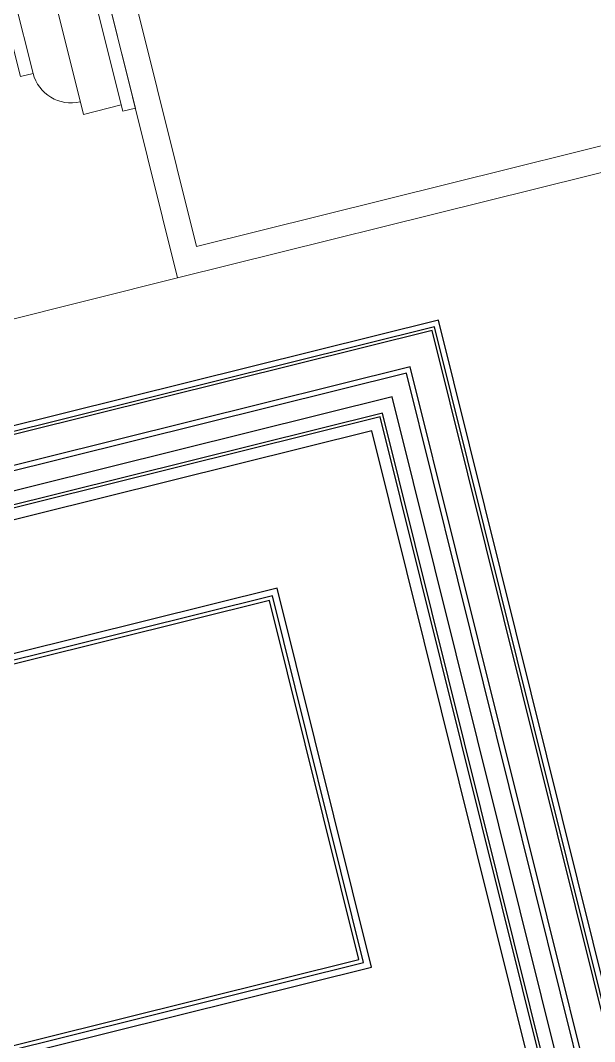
# Model space of a CAD drawing. Header units: inches. Extents: x 122939 to 389145, y 29603 to 529479.
# Drawn here: x 332383 to 332825, y 494718 to 495506 of the extents above; entities that cross this region are included whole.
import ezdxf

# ---------------------------------------------------------------- set-up
doc = ezdxf.new("R2010")
doc.units = ezdxf.units.IN
doc.header["$MEASUREMENT"] = 0
doc.layers.add('DIM', color=252, linetype='Continuous', lineweight=35)
doc.layers.add('Ext.Walls', color=31, linetype='Continuous')
doc.layers.add('gypsum', color=31, linetype='Continuous')

# ---------------------------------------------------------------- blocks, each defined once
blk = doc.blocks.new('deco column')
at = {"layer": 'Ext.Walls', "lineweight": 0}
for p, q in [((7564.08, -5287.73, -0.01), (7265.06, -5287.73, -0.01)), ((7564.08, -5287.73, -0.01), (7564.08, -5297.73, -0.01)), ((7564.08, -5297.73, -0.01), (7265.06, -5297.73, -0.01)), ((7559.08, -5297.73, -0.01), (7559.08, -5327.75, -0.01)), ((7559.08, -5327.75, -0.01), (7270.06, -5327.75, -0.01)), ((7519.05, -5357.77, -0.01), (7310.09, -5357.77, -0.01)), ((7519.05, -5357.77, -0.01), (7519.05, -5367.77, -0.01)), ((7519.05, -5367.77, -0.01), (7310.09, -5367.77, -0.01))]:
    blk.add_line(p, q, dxfattribs=at)
blk.add_arc((7519.05, -5327.75, -0.01), 30.02, 270, 360, dxfattribs=at)

msp = doc.modelspace()

# ---------------------------------------------------------------- linework, layer by layer
at = {"layer": 'gypsum', "lineweight": 0, "ltscale": 5}
msp.add_line((332503.983, 495307.033, -0.002), (330193.432, 494731.329, -0.006), dxfattribs=at)
at = {"layer": 'gypsum', "lineweight": 0, "ltscale": 5, "elevation": -0.002}
for points in [[(333058.271, 495444.939), (332503.983, 495307.033), (332387.949, 495773.412), (333067.262, 495942.424)], [(333053.443, 495464.347), (332518.563, 495331.27), (332412.186, 495758.832), (333072.091, 495923.015)]]:
    msp.add_lwpolyline(points, dxfattribs=at)
at = {"layer": 'gypsum', "elevation": 0.001}
for points in [[(331066.543, 494866.962), (331221.548, 494243.945), (332859.944, 494651.575), (332704.939, 495274.592)], [(331071.799, 494863.8), (331224.71, 494249.201), (332854.688, 494654.737), (332701.777, 495269.336)], [(331074.615, 494862.106), (331226.404, 494252.017), (332851.872, 494656.431), (332700.083, 495266.52)], [(331102.629, 494845.255), (331243.256, 494280.031), (332823.858, 494673.282), (332683.232, 495238.506)], [(331107.606, 494842.261), (331246.249, 494285.008), (332818.882, 494676.276), (332680.238, 495233.529)], [(331125.803, 494831.314), (331257.196, 494303.206), (332800.684, 494687.223), (332669.291, 495215.331)], [(331138.224, 494823.843), (331264.668, 494315.626), (332788.263, 494694.694), (332661.82, 495202.911)], [(331141.106, 494822.109), (331266.401, 494318.508), (332785.382, 494696.428), (332660.086, 495200.029)], [(331151.932, 494815.597), (331272.914, 494329.334), (332774.555, 494702.94), (332653.574, 495189.203)], [(331273.118, 494742.699), (331345.811, 494450.52), (332653.369, 494775.838), (332580.676, 495068.017)], [(331279.169, 494739.059), (331349.451, 494456.571), (332647.319, 494779.478), (332577.036, 495061.966)], [(331282.804, 494736.872), (331351.638, 494460.206), (332643.683, 494781.665), (332574.849, 495058.331)]]:
    msp.add_lwpolyline(points, close=True, dxfattribs=at)

# ---------------------------------------------------------------- block references
at = {"layer": 'DIM', "rotation": 283.9714232829858}
msp.add_blockref('deco column', (335776.461, 504054.896, 0.004), dxfattribs=at)

doc.saveas('drawing.dxf')
